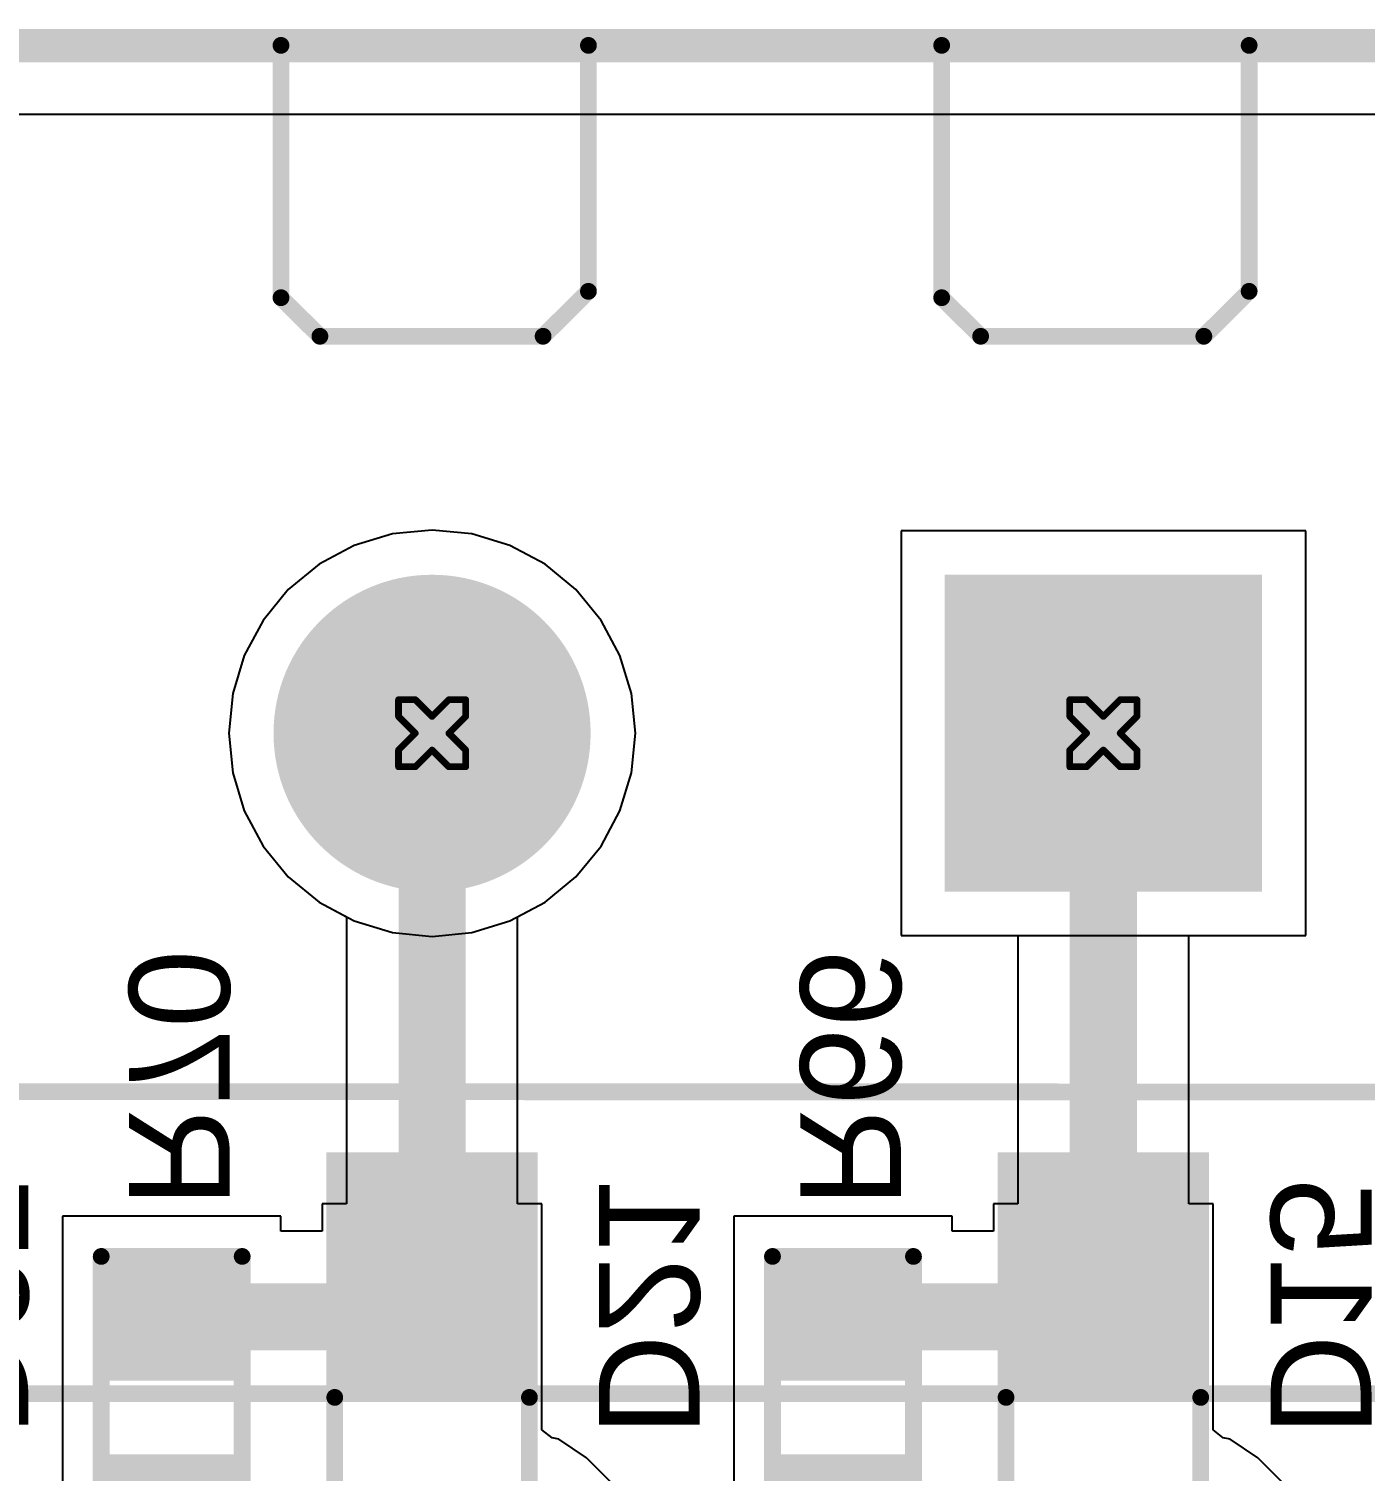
# Model space of a CAD drawing. Header units: inches. Extents: x 0 to 198, y 0 to 199.
# Drawn here: x 2.7952 to 3.1933, y 4.2995 to 4.7294 of the extents above; entities that cross this region are included whole.
import ezdxf

# ---------------------------------------------------------------- set-up
doc = ezdxf.new("R2010")
doc.units = ezdxf.units.IN
doc.header["$MEASUREMENT"] = 0
for name, color, linetype in [('Board Outline', 216, 'Continuous'), ('Bottom Layer', 5, 'Continuous'), ('Bottom Overlay', 54, 'Continuous'), ('Bottom Paste', 16, 'Continuous'), ('Bottom Solder', 6, 'Continuous'), ('Drill Drawing', 1, 'Continuous'), ('Layer 1', 16, 'Continuous'), ('Layer 2', 76, 'Continuous'), ('Multi-Layer', 9, 'Continuous'), ('Pad Holes', 156, 'Continuous'), ('Top Layer', 1, 'Continuous'), ('Top Overlay', 2, 'Continuous'), ('Top Solder', 216, 'Continuous')]:
    doc.layers.add(name, color=color, linetype=linetype)
doc.styles.add('Arial', font='', dxfattribs={"height": 0.2})
doc.styles.get('Arial').set_extended_font_data('Arial')

# ---------------------------------------------------------------- blocks, each defined once
blk = doc.blocks.new('DB128V_5_08_9P_GN_S_22')
at = {"layer": 'Bottom Layer'}
blk.add_hatch(color=5, dxfattribs=at).paths.add_polyline_path([(-0.84527, 0.04528), (-0.75472, 0.04528), (-0.75472, -0.04528), (-0.84527, -0.04528)])
h = blk.add_hatch(color=5, dxfattribs=at)
edge = h.paths.add_edge_path()
edge.add_arc((-0.6, 0), 0.04528, 0, 360)
at = {"layer": 'Bottom Solder'}
blk.add_hatch(color=6, dxfattribs=at).paths.add_polyline_path([(-0.84724, 0.04724), (-0.75275, 0.04724), (-0.75275, -0.04725), (-0.84724, -0.04725)])
h = blk.add_hatch(color=6, dxfattribs=at)
edge = h.paths.add_edge_path()
edge.add_arc((-0.6, 0), 0.04724, 0, 360)
at = {"layer": 'Layer 1'}
blk.add_hatch(color=16, dxfattribs=at).paths.add_polyline_path([(-0.84527, 0.04528), (-0.75472, 0.04528), (-0.75472, -0.04528), (-0.84527, -0.04528)])
h = blk.add_hatch(color=16, dxfattribs=at)
edge = h.paths.add_edge_path()
edge.add_arc((-0.6, 0), 0.04528, 0, 360)
at = {"layer": 'Layer 2'}
blk.add_hatch(color=76, dxfattribs=at).paths.add_polyline_path([(-0.84527, 0.04528), (-0.75472, 0.04528), (-0.75472, -0.04528), (-0.84527, -0.04528)])
h = blk.add_hatch(color=76, dxfattribs=at)
edge = h.paths.add_edge_path()
edge.add_arc((-0.6, 0), 0.04528, 0, 360)
at = {"layer": 'Multi-Layer'}
blk.add_hatch(color=9, dxfattribs=at).paths.add_polyline_path([(-0.84527, 0.04528), (-0.75472, 0.04528), (-0.75472, -0.04528), (-0.84527, -0.04528)])
h = blk.add_hatch(color=9, dxfattribs=at)
edge = h.paths.add_edge_path()
edge.add_arc((-0.6, 0), 0.04528, 0, 360)
at = {"layer": 'Pad Holes'}
h = blk.add_hatch(color=7, dxfattribs=at)
edge = h.paths.add_edge_path()
edge.add_arc((-0.8, 0), 0.02953, 0, 360)
h = blk.add_hatch(color=7, dxfattribs=at)
edge = h.paths.add_edge_path()
edge.add_arc((-0.6, 0), 0.02953, 0, 360)
at = {"layer": 'Top Layer'}
blk.add_hatch(color=1, dxfattribs=at).paths.add_polyline_path([(-0.84527, 0.04528), (-0.75472, 0.04528), (-0.75472, -0.04528), (-0.84527, -0.04528)])
h = blk.add_hatch(color=1, dxfattribs=at)
edge = h.paths.add_edge_path()
edge.add_arc((-0.6, 0), 0.04528, 0, 360)
at = {"layer": 'Top Solder'}
blk.add_hatch(color=216, dxfattribs=at).paths.add_polyline_path([(-0.84724, 0.04724), (-0.75275, 0.04724), (-0.75275, -0.04725), (-0.84724, -0.04725)])
h = blk.add_hatch(color=216, dxfattribs=at)
edge = h.paths.add_edge_path()
edge.add_arc((-0.6, 0), 0.04724, 0, 360)
at = {"layer": 'Top Overlay'}
for points in [[(0.9, 0.19685, 0.005, 0.005, 0), (-0.9, 0.19685, 0.005, 0.005, 0)], [(0.9, 0.10654, 0.005, 0.005, 0), (-0.9, 0.10691, 0.005, 0.005, 0)], [(-0.82993, -0.11831, 0.005, 0.005, 0), (-0.84343, -0.13171, 0.005, 0.005, 0)], [(-0.76343, -0.11831, 0.005, 0.005, 0), (-0.82993, -0.11831, 0.005, 0.005, 0)], [(-0.75183, -0.12981, 0.005, 0.005, 0), (-0.76343, -0.11831, 0.005, 0.005, 0)], [(-0.63308, -0.11831, 0.005, 0.005, 0), (-0.64658, -0.13171, 0.005, 0.005, 0)], [(-0.56658, -0.11831, 0.005, 0.005, 0), (-0.63308, -0.11831, 0.005, 0.005, 0)], [(-0.55498, -0.12981, 0.005, 0.005, 0), (-0.56658, -0.11831, 0.005, 0.005, 0)], [(-0.75183, -0.20502, 0.005, 0.005, 0), (-0.75183, -0.12981, 0.005, 0.005, 0)], [(-0.55498, -0.12981, 0.005, 0.005, 0), (-0.55498, -0.20501, 0.005, 0.005, 0)], [(-0.84343, -0.13171, 0.005, 0.005, 0), (-0.84343, -0.20501, 0.005, 0.005, 0)], [(-0.64658, -0.13171, 0.005, 0.005, 0), (-0.64658, -0.20501, 0.005, 0.005, 0)], [(0.9, -0.20472, 0.005, 0.005, 0), (-0.9, -0.20472, 0.005, 0.005, 0)]]:
    blk.add_lwpolyline(points, format="xyseb", dxfattribs=at)
for points in [[(-0.83118, -0.11831, 0.0025, 0.0025, 1), (-0.82868, -0.11831, 0.0025, 0.0025, 1)], [(-0.83118, -0.11831, 0.0025, 0.0025, 1), (-0.82868, -0.11831, 0.0025, 0.0025, 1)], [(-0.76468, -0.11831, 0.0025, 0.0025, 1), (-0.76218, -0.11831, 0.0025, 0.0025, 1)], [(-0.76468, -0.11831, 0.0025, 0.0025, 1), (-0.76218, -0.11831, 0.0025, 0.0025, 1)], [(-0.63433, -0.11831, 0.0025, 0.0025, 1), (-0.63183, -0.11831, 0.0025, 0.0025, 1)], [(-0.63433, -0.11831, 0.0025, 0.0025, 1), (-0.63183, -0.11831, 0.0025, 0.0025, 1)], [(-0.56783, -0.11831, 0.0025, 0.0025, 1), (-0.56533, -0.11831, 0.0025, 0.0025, 1)], [(-0.56783, -0.11831, 0.0025, 0.0025, 1), (-0.56533, -0.11831, 0.0025, 0.0025, 1)], [(-0.75308, -0.12981, 0.0025, 0.0025, 1), (-0.75058, -0.12981, 0.0025, 0.0025, 1)], [(-0.75308, -0.12981, 0.0025, 0.0025, 1), (-0.75058, -0.12981, 0.0025, 0.0025, 1)], [(-0.55623, -0.12981, 0.0025, 0.0025, 1), (-0.55373, -0.12981, 0.0025, 0.0025, 1)], [(-0.55623, -0.12981, 0.0025, 0.0025, 1), (-0.55373, -0.12981, 0.0025, 0.0025, 1)], [(-0.84468, -0.13171, 0.0025, 0.0025, 1), (-0.84218, -0.13171, 0.0025, 0.0025, 1)], [(-0.84468, -0.13171, 0.0025, 0.0025, 1), (-0.84218, -0.13171, 0.0025, 0.0025, 1)], [(-0.64783, -0.13171, 0.0025, 0.0025, 1), (-0.64533, -0.13171, 0.0025, 0.0025, 1)], [(-0.64783, -0.13171, 0.0025, 0.0025, 1), (-0.64533, -0.13171, 0.0025, 0.0025, 1)], [(-0.84468, -0.20501, 0.0025, 0.0025, 1), (-0.84218, -0.20501, 0.0025, 0.0025, 1)], [(-0.75308, -0.20502, 0.0025, 0.0025, 1), (-0.75058, -0.20502, 0.0025, 0.0025, 1)], [(-0.64783, -0.20501, 0.0025, 0.0025, 1), (-0.64533, -0.20501, 0.0025, 0.0025, 1)], [(-0.55623, -0.20501, 0.0025, 0.0025, 1), (-0.55373, -0.20501, 0.0025, 0.0025, 1)]]:
    blk.add_lwpolyline(points, format="xyseb", close=True, dxfattribs=at)
blk = doc.blocks.new('R___0603_B_121')
at = {"layer": 'Bottom Layer'}
for points in [[(-0.045, -0.0175), (-0.045, 0.0175), (-0.015, 0.0175), (-0.015, -0.0175)], [(0.015, -0.0175), (0.015, 0.0175), (0.045, 0.0175), (0.045, -0.0175)]]:
    blk.add_hatch(color=5, dxfattribs=at).paths.add_polyline_path(points)
at = {"layer": 'Bottom Paste'}
for points in [[(-0.045, -0.0175), (-0.045, 0.0175), (-0.015, 0.0175), (-0.015, -0.0175)], [(0.015, -0.0175), (0.015, 0.0175), (0.045, 0.0175), (0.045, -0.0175)]]:
    blk.add_hatch(color=16, dxfattribs=at).paths.add_polyline_path(points)
at = {"layer": 'Bottom Solder'}
for points in [[(-0.049, -0.0215), (-0.049, 0.0215), (-0.011, 0.0215), (-0.011, -0.0215)], [(0.011, -0.0215), (0.011, 0.0215), (0.049, 0.0215), (0.049, -0.0215)]]:
    blk.add_hatch(color=6, dxfattribs=at).paths.add_polyline_path(points)
at = {"layer": 'Bottom Overlay'}
for points in [[(-0.048, -0.021, 0.005, 0.005, 0), (-0.048, 0.021, 0.005, 0.005, 0)], [(0.048, 0.021, 0.005, 0.005, 0), (-0.048, 0.021, 0.005, 0.005, 0)], [(0.048, -0.021, 0.005, 0.005, 0), (0.048, 0.021, 0.005, 0.005, 0)], [(0.048, -0.021, 0.005, 0.005, 0), (-0.048, -0.021, 0.005, 0.005, 0)]]:
    blk.add_lwpolyline(points, format="xyseb", dxfattribs=at)
for points in [[(-0.04925, 0.021, 0.0025, 0.0025, 1), (-0.04675, 0.021, 0.0025, 0.0025, 1)], [(-0.04925, 0.021, 0.0025, 0.0025, 1), (-0.04675, 0.021, 0.0025, 0.0025, 1)], [(0.04675, 0.021, 0.0025, 0.0025, 1), (0.04925, 0.021, 0.0025, 0.0025, 1)], [(0.04675, 0.021, 0.0025, 0.0025, 1), (0.04925, 0.021, 0.0025, 0.0025, 1)], [(-0.04925, -0.021, 0.0025, 0.0025, 1), (-0.04675, -0.021, 0.0025, 0.0025, 1)], [(-0.04925, -0.021, 0.0025, 0.0025, 1), (-0.04675, -0.021, 0.0025, 0.0025, 1)], [(0.04675, -0.021, 0.0025, 0.0025, 1), (0.04925, -0.021, 0.0025, 0.0025, 1)], [(0.04675, -0.021, 0.0025, 0.0025, 1), (0.04925, -0.021, 0.0025, 0.0025, 1)]]:
    blk.add_lwpolyline(points, format="xyseb", close=True, dxfattribs=at)
blk = doc.blocks.new('R___0603_B_125')
at = {"layer": 'Bottom Layer'}
for points in [[(-0.045, -0.0175), (-0.045, 0.0175), (-0.015, 0.0175), (-0.015, -0.0175)], [(0.015, -0.0175), (0.015, 0.0175), (0.045, 0.0175), (0.045, -0.0175)]]:
    blk.add_hatch(color=5, dxfattribs=at).paths.add_polyline_path(points)
at = {"layer": 'Bottom Paste'}
for points in [[(-0.045, -0.0175), (-0.045, 0.0175), (-0.015, 0.0175), (-0.015, -0.0175)], [(0.015, -0.0175), (0.015, 0.0175), (0.045, 0.0175), (0.045, -0.0175)]]:
    blk.add_hatch(color=16, dxfattribs=at).paths.add_polyline_path(points)
at = {"layer": 'Bottom Solder'}
for points in [[(-0.049, -0.0215), (-0.049, 0.0215), (-0.011, 0.0215), (-0.011, -0.0215)], [(0.011, -0.0215), (0.011, 0.0215), (0.049, 0.0215), (0.049, -0.0215)]]:
    blk.add_hatch(color=6, dxfattribs=at).paths.add_polyline_path(points)
at = {"layer": 'Bottom Overlay'}
for points in [[(-0.048, -0.021, 0.005, 0.005, 0), (-0.048, 0.021, 0.005, 0.005, 0)], [(0.048, 0.021, 0.005, 0.005, 0), (-0.048, 0.021, 0.005, 0.005, 0)], [(0.048, -0.021, 0.005, 0.005, 0), (0.048, 0.021, 0.005, 0.005, 0)], [(0.048, -0.021, 0.005, 0.005, 0), (-0.048, -0.021, 0.005, 0.005, 0)]]:
    blk.add_lwpolyline(points, format="xyseb", dxfattribs=at)
for points in [[(-0.04925, 0.021, 0.0025, 0.0025, 1), (-0.04675, 0.021, 0.0025, 0.0025, 1)], [(-0.04925, 0.021, 0.0025, 0.0025, 1), (-0.04675, 0.021, 0.0025, 0.0025, 1)], [(0.04675, 0.021, 0.0025, 0.0025, 1), (0.04925, 0.021, 0.0025, 0.0025, 1)], [(0.04675, 0.021, 0.0025, 0.0025, 1), (0.04925, 0.021, 0.0025, 0.0025, 1)], [(-0.04925, -0.021, 0.0025, 0.0025, 1), (-0.04675, -0.021, 0.0025, 0.0025, 1)], [(-0.04925, -0.021, 0.0025, 0.0025, 1), (-0.04675, -0.021, 0.0025, 0.0025, 1)], [(0.04675, -0.021, 0.0025, 0.0025, 1), (0.04925, -0.021, 0.0025, 0.0025, 1)], [(0.04675, -0.021, 0.0025, 0.0025, 1), (0.04925, -0.021, 0.0025, 0.0025, 1)]]:
    blk.add_lwpolyline(points, format="xyseb", close=True, dxfattribs=at)
blk = doc.blocks.new('SOD_123_B_278')
at = {"layer": 'Bottom Layer'}
for points in [[(-0.08071, -0.01772), (-0.08071, 0.01772), (-0.04331, 0.01772), (-0.04331, -0.01772)], [(0.04331, -0.01772), (0.04331, 0.01772), (0.08071, 0.01772), (0.08071, -0.01772)]]:
    blk.add_hatch(color=5, dxfattribs=at).paths.add_polyline_path(points)
at = {"layer": 'Bottom Overlay'}
for points in [[(0.038, 0.02), (0.111, 0.02), (0.111, 0.0315), (0.038, 0.0315)], [(0.08346, -0.031), (0.111, -0.031), (0.111, 0.031), (0.08346, 0.031)], [(0.038, -0.0315), (0.111, -0.0315), (0.111, -0.02), (0.038, -0.02)]]:
    blk.add_hatch(color=54, dxfattribs=at).paths.add_polyline_path(points)
at = {"layer": 'Bottom Paste'}
for points in [[(-0.08071, -0.01772), (-0.08071, 0.01772), (-0.04331, 0.01772), (-0.04331, -0.01772)], [(0.04331, -0.01772), (0.04331, 0.01772), (0.08071, 0.01772), (0.08071, -0.01772)]]:
    blk.add_hatch(color=16, dxfattribs=at).paths.add_polyline_path(points)
at = {"layer": 'Bottom Solder'}
for points in [[(-0.08471, -0.02172), (-0.08471, 0.02172), (-0.03931, 0.02172), (-0.03931, -0.02172)], [(0.03931, -0.02172), (0.03931, 0.02172), (0.08471, 0.02172), (0.08471, -0.02172)]]:
    blk.add_hatch(color=6, dxfattribs=at).paths.add_polyline_path(points)
at = {"layer": 'Bottom Overlay'}
for points in [[(-0.054, 0.029, 0.005, 0.005, 0), (-0.054, 0.023, 0.005, 0.005, 0)], [(-0.054, 0.029, 0.005, 0.005, 0), (0.038, 0.029, 0.005, 0.005, 0)], [(-0.054, -0.023, 0.005, 0.005, 0), (-0.054, -0.029, 0.005, 0.005, 0)], [(-0.054, -0.029, 0.005, 0.005, 0), (0.038, -0.029, 0.005, 0.005, 0)]]:
    blk.add_lwpolyline(points, format="xyseb", dxfattribs=at)
for points in [[(-0.05525, 0.029, 0.0025, 0.0025, 1), (-0.05275, 0.029, 0.0025, 0.0025, 1)], [(-0.05525, 0.029, 0.0025, 0.0025, 1), (-0.05275, 0.029, 0.0025, 0.0025, 1)], [(0.03675, 0.029, 0.0025, 0.0025, 1), (0.03925, 0.029, 0.0025, 0.0025, 1)], [(-0.05525, 0.023, 0.0025, 0.0025, 1), (-0.05275, 0.023, 0.0025, 0.0025, 1)], [(-0.05525, -0.023, 0.0025, 0.0025, 1), (-0.05275, -0.023, 0.0025, 0.0025, 1)], [(-0.05525, -0.029, 0.0025, 0.0025, 1), (-0.05275, -0.029, 0.0025, 0.0025, 1)], [(-0.05525, -0.029, 0.0025, 0.0025, 1), (-0.05275, -0.029, 0.0025, 0.0025, 1)], [(0.03675, -0.029, 0.0025, 0.0025, 1), (0.03925, -0.029, 0.0025, 0.0025, 1)]]:
    blk.add_lwpolyline(points, format="xyseb", close=True, dxfattribs=at)
blk = doc.blocks.new('SOD_123_B_284')
at = {"layer": 'Bottom Layer'}
for points in [[(-0.08071, -0.01772), (-0.08071, 0.01772), (-0.04331, 0.01772), (-0.04331, -0.01772)], [(0.04331, -0.01772), (0.04331, 0.01772), (0.08071, 0.01772), (0.08071, -0.01772)]]:
    blk.add_hatch(color=5, dxfattribs=at).paths.add_polyline_path(points)
at = {"layer": 'Bottom Overlay'}
for points in [[(0.038, 0.02), (0.111, 0.02), (0.111, 0.03149), (0.038, 0.03149)], [(0.08351, -0.031), (0.11105, -0.031), (0.11105, 0.031), (0.08351, 0.031)], [(0.038, -0.0315), (0.111, -0.0315), (0.111, -0.02), (0.038, -0.02)]]:
    blk.add_hatch(color=54, dxfattribs=at).paths.add_polyline_path(points)
at = {"layer": 'Bottom Paste'}
for points in [[(-0.08071, -0.01772), (-0.08071, 0.01772), (-0.04331, 0.01772), (-0.04331, -0.01772)], [(0.04331, -0.01772), (0.04331, 0.01772), (0.08071, 0.01772), (0.08071, -0.01772)]]:
    blk.add_hatch(color=16, dxfattribs=at).paths.add_polyline_path(points)
at = {"layer": 'Bottom Solder'}
for points in [[(-0.08471, -0.02172), (-0.08471, 0.02172), (-0.03931, 0.02172), (-0.03931, -0.02172)], [(0.03931, -0.02172), (0.03931, 0.02172), (0.08471, 0.02172), (0.08471, -0.02172)]]:
    blk.add_hatch(color=6, dxfattribs=at).paths.add_polyline_path(points)
at = {"layer": 'Bottom Overlay'}
for points in [[(-0.054, 0.029, 0.005, 0.005, 0), (-0.054, 0.023, 0.005, 0.005, 0)], [(-0.054, 0.029, 0.005, 0.005, 0), (0.038, 0.029, 0.005, 0.005, 0)], [(-0.054, -0.023, 0.005, 0.005, 0), (-0.054, -0.029, 0.005, 0.005, 0)], [(-0.054, -0.029, 0.005, 0.005, 0), (0.038, -0.029, 0.005, 0.005, 0)]]:
    blk.add_lwpolyline(points, format="xyseb", dxfattribs=at)
for points in [[(-0.05525, 0.029, 0.0025, 0.0025, 1), (-0.05275, 0.029, 0.0025, 0.0025, 1)], [(-0.05525, 0.029, 0.0025, 0.0025, 1), (-0.05275, 0.029, 0.0025, 0.0025, 1)], [(0.03675, 0.029, 0.0025, 0.0025, 1), (0.03925, 0.029, 0.0025, 0.0025, 1)], [(-0.05525, 0.023, 0.0025, 0.0025, 1), (-0.05275, 0.023, 0.0025, 0.0025, 1)], [(-0.05525, -0.023, 0.0025, 0.0025, 1), (-0.05275, -0.023, 0.0025, 0.0025, 1)], [(-0.05525, -0.029, 0.0025, 0.0025, 1), (-0.05275, -0.029, 0.0025, 0.0025, 1)], [(-0.05525, -0.029, 0.0025, 0.0025, 1), (-0.05275, -0.029, 0.0025, 0.0025, 1)], [(0.03675, -0.029, 0.0025, 0.0025, 1), (0.03925, -0.029, 0.0025, 0.0025, 1)]]:
    blk.add_lwpolyline(points, format="xyseb", close=True, dxfattribs=at)

msp = doc.modelspace()

# ---------------------------------------------------------------- linework, layer by layer
at = {"layer": 'Board Outline'}
msp.add_lwpolyline([(0, 4.72441, 0.01, 0.01, 0), (6.29921, 4.72441, 0.01, 0.01, 0)], format="xyseb", dxfattribs=at)
at = {"layer": 'Bottom Layer'}
for p, q in [((0.33592, 4.70402), (5.96031, 4.70402)), ((2.90349, 4.57888), (2.89213, 4.57543)), ((2.91531, 4.58004), (2.90349, 4.57888)), ((2.92713, 4.57888), (2.91531, 4.58004)), ((2.93849, 4.57543), (2.92713, 4.57888)), ((3.17559, 4.57975), (3.05503, 4.57975)), ((3.05503, 4.57975), (3.05503, 4.4592)), ((3.17559, 4.4592), (3.17559, 4.57975)), ((2.89213, 4.57543), (2.88166, 4.56983)), ((2.94896, 4.56983), (2.93849, 4.57543)), ((2.88166, 4.56983), (2.87248, 4.5623)), ((2.95814, 4.5623), (2.94896, 4.56983)), ((2.87248, 4.5623), (2.86495, 4.55312)), ((2.96567, 4.55312), (2.95814, 4.5623)), ((2.86495, 4.55312), (2.85935, 4.54265)), ((2.97127, 4.54265), (2.96567, 4.55312)), ((2.85935, 4.54265), (2.85591, 4.53129)), ((2.97471, 4.53129), (2.97127, 4.54265)), ((2.85591, 4.53129), (2.85474, 4.51947)), ((2.97588, 4.51947), (2.97471, 4.53129)), ((2.85474, 4.51947), (2.85591, 4.50766)), ((2.97471, 4.50766), (2.97588, 4.51947)), ((2.85591, 4.50766), (2.85935, 4.4963)), ((2.97127, 4.4963), (2.97471, 4.50766)), ((2.85935, 4.4963), (2.86495, 4.48582)), ((2.96567, 4.48582), (2.97127, 4.4963)), ((2.86495, 4.48582), (2.87248, 4.47665)), ((2.95814, 4.47665), (2.96567, 4.48582)), ((2.87248, 4.47665), (2.88166, 4.46911)), ((2.94896, 4.46911), (2.95814, 4.47665)), ((2.88166, 4.46911), (2.88982, 4.46475)), ((2.9408, 4.46475), (2.94896, 4.46911)), ((2.88982, 4.46475), (2.88982, 4.37924)), ((2.9408, 4.37924), (2.9408, 4.46475)), ((3.05503, 4.4592), (3.08982, 4.4592)), ((3.08982, 4.4592), (3.08982, 4.37924)), ((3.1408, 4.37924), (3.1408, 4.4592)), ((3.1408, 4.4592), (3.17559, 4.4592)), ((2.88982, 4.37924), (2.88259, 4.37924)), ((2.88259, 4.37924), (2.88259, 4.37103)), ((2.94803, 4.37924), (2.9408, 4.37924)), ((2.94803, 4.31184), (2.94803, 4.37924)), ((3.08982, 4.37924), (3.08259, 4.37924)), ((3.08259, 4.37924), (3.08259, 4.37103)), ((3.14803, 4.37924), (3.1408, 4.37924)), ((3.14803, 4.31184), (3.14803, 4.37924)), ((2.87023, 4.37554), (2.80523, 4.37554)), ((2.80523, 4.37554), (2.80523, 4.31554)), ((2.87023, 4.37103), (2.87023, 4.37554)), ((3.07023, 4.37554), (3.00523, 4.37554)), ((3.00523, 4.37554), (3.00523, 4.31554)), ((3.07023, 4.37103), (3.07023, 4.37554)), ((2.88259, 4.37103), (2.87023, 4.37103)), ((3.08259, 4.37103), (3.07023, 4.37103)), ((2.80523, 4.31554), (2.80523, 4.25554)), ((2.95105, 4.30949), (2.94803, 4.31184)), ((3.00523, 4.31554), (3.00523, 4.25554)), ((3.15105, 4.30949), (3.14803, 4.31184)), ((2.95309, 4.30909), (2.95105, 4.30949)), ((2.96135, 4.30356), (2.95309, 4.30909)), ((3.15308, 4.30909), (3.15105, 4.30949)), ((3.16135, 4.30356), (3.15308, 4.30909)), ((2.98333, 4.28158), (2.96135, 4.30356)), ((3.18333, 4.28158), (3.16135, 4.30356))]:
    msp.add_line(p, q, dxfattribs=at)
for points in [[(2.91531, 4.34554, 0.02, 0.02, 0), (2.91531, 4.51947, 0.02, 0.02, 0)], [(3.11531, 4.34554, 0.02, 0.02, 0), (3.11531, 4.51947, 0.02, 0.02, 0)], [(2.83773, 4.34554, 0.02, 0.02, 0), (2.91531, 4.34554, 0.02, 0.02, 0)], [(3.03773, 4.34554, 0.02, 0.02, 0), (3.11531, 4.34554, 0.02, 0.02, 0)]]:
    msp.add_lwpolyline(points, format="xyseb", dxfattribs=at)
for points in [[(2.91031, 4.51947, 0.01, 0.01, 1), (2.92031, 4.51947, 0.01, 0.01, 1)], [(3.11031, 4.51947, 0.01, 0.01, 1), (3.12031, 4.51947, 0.01, 0.01, 1)], [(2.83273, 4.34554, 0.01, 0.01, 1), (2.84273, 4.34554, 0.01, 0.01, 1)], [(2.91031, 4.34554, 0.01, 0.01, 1), (2.92031, 4.34554, 0.01, 0.01, 1)], [(2.91031, 4.34554, 0.01, 0.01, 1), (2.92031, 4.34554, 0.01, 0.01, 1)], [(3.03273, 4.34554, 0.01, 0.01, 1), (3.04273, 4.34554, 0.01, 0.01, 1)], [(3.11031, 4.34554, 0.01, 0.01, 1), (3.12031, 4.34554, 0.01, 0.01, 1)], [(3.11031, 4.34554, 0.01, 0.01, 1), (3.12031, 4.34554, 0.01, 0.01, 1)]]:
    msp.add_lwpolyline(points, format="xyseb", close=True, dxfattribs=at)
at = {"layer": 'Drill Drawing'}
for points in [[(2.90531, 4.52447, 0.002, 0.002, 0), (2.90531, 4.52947, 0.002, 0.002, 0)], [(2.90531, 4.52947, 0.002, 0.002, 0), (2.91031, 4.52947, 0.002, 0.002, 0)], [(2.91031, 4.52947, 0.002, 0.002, 0), (2.91531, 4.52447, 0.002, 0.002, 0)], [(2.91531, 4.52447, 0.002, 0.002, 0), (2.92031, 4.52947, 0.002, 0.002, 0)], [(2.92031, 4.52947, 0.002, 0.002, 0), (2.92531, 4.52947, 0.002, 0.002, 0)], [(2.92531, 4.52447, 0.002, 0.002, 0), (2.92531, 4.52947, 0.002, 0.002, 0)], [(3.10531, 4.52447, 0.002, 0.002, 0), (3.10531, 4.52947, 0.002, 0.002, 0)], [(3.10531, 4.52947, 0.002, 0.002, 0), (3.11031, 4.52947, 0.002, 0.002, 0)], [(3.11031, 4.52947, 0.002, 0.002, 0), (3.11531, 4.52447, 0.002, 0.002, 0)], [(3.11531, 4.52447, 0.002, 0.002, 0), (3.12031, 4.52947, 0.002, 0.002, 0)], [(3.12031, 4.52947, 0.002, 0.002, 0), (3.12531, 4.52947, 0.002, 0.002, 0)], [(3.12531, 4.52447, 0.002, 0.002, 0), (3.12531, 4.52947, 0.002, 0.002, 0)], [(2.90531, 4.52447, 0.002, 0.002, 0), (2.91031, 4.51947, 0.002, 0.002, 0)], [(2.92031, 4.51947, 0.002, 0.002, 0), (2.92531, 4.52447, 0.002, 0.002, 0)], [(3.10531, 4.52447, 0.002, 0.002, 0), (3.11031, 4.51947, 0.002, 0.002, 0)], [(3.12031, 4.51947, 0.002, 0.002, 0), (3.12531, 4.52447, 0.002, 0.002, 0)], [(2.90531, 4.51447, 0.002, 0.002, 0), (2.91031, 4.51947, 0.002, 0.002, 0)], [(2.92031, 4.51947, 0.002, 0.002, 0), (2.92531, 4.51447, 0.002, 0.002, 0)], [(3.10531, 4.51447, 0.002, 0.002, 0), (3.11031, 4.51947, 0.002, 0.002, 0)], [(3.12031, 4.51947, 0.002, 0.002, 0), (3.12531, 4.51447, 0.002, 0.002, 0)], [(2.90531, 4.50947, 0.002, 0.002, 0), (2.90531, 4.51447, 0.002, 0.002, 0)], [(2.91031, 4.50947, 0.002, 0.002, 0), (2.91531, 4.51447, 0.002, 0.002, 0)], [(2.91531, 4.51447, 0.002, 0.002, 0), (2.92031, 4.50947, 0.002, 0.002, 0)], [(2.92531, 4.50947, 0.002, 0.002, 0), (2.92531, 4.51447, 0.002, 0.002, 0)], [(3.10531, 4.50947, 0.002, 0.002, 0), (3.10531, 4.51447, 0.002, 0.002, 0)], [(3.11031, 4.50947, 0.002, 0.002, 0), (3.11531, 4.51447, 0.002, 0.002, 0)], [(3.11531, 4.51447, 0.002, 0.002, 0), (3.12031, 4.50947, 0.002, 0.002, 0)], [(3.12531, 4.50947, 0.002, 0.002, 0), (3.12531, 4.51447, 0.002, 0.002, 0)], [(2.90531, 4.50947, 0.002, 0.002, 0), (2.91031, 4.50947, 0.002, 0.002, 0)], [(2.92031, 4.50947, 0.002, 0.002, 0), (2.92531, 4.50947, 0.002, 0.002, 0)], [(3.10531, 4.50947, 0.002, 0.002, 0), (3.11031, 4.50947, 0.002, 0.002, 0)], [(3.12031, 4.50947, 0.002, 0.002, 0), (3.12531, 4.50947, 0.002, 0.002, 0)]]:
    msp.add_lwpolyline(points, format="xyseb", dxfattribs=at)
for points in [[(2.90481, 4.52947, 0.001, 0.001, 1), (2.90581, 4.52947, 0.001, 0.001, 1)], [(2.90481, 4.52947, 0.001, 0.001, 1), (2.90581, 4.52947, 0.001, 0.001, 1)], [(2.90981, 4.52947, 0.001, 0.001, 1), (2.91081, 4.52947, 0.001, 0.001, 1)], [(2.90981, 4.52947, 0.001, 0.001, 1), (2.91081, 4.52947, 0.001, 0.001, 1)], [(2.91981, 4.52947, 0.001, 0.001, 1), (2.92081, 4.52947, 0.001, 0.001, 1)], [(2.91981, 4.52947, 0.001, 0.001, 1), (2.92081, 4.52947, 0.001, 0.001, 1)], [(2.92481, 4.52947, 0.001, 0.001, 1), (2.92581, 4.52947, 0.001, 0.001, 1)], [(2.92481, 4.52947, 0.001, 0.001, 1), (2.92581, 4.52947, 0.001, 0.001, 1)], [(3.10481, 4.52947, 0.001, 0.001, 1), (3.10581, 4.52947, 0.001, 0.001, 1)], [(3.10481, 4.52947, 0.001, 0.001, 1), (3.10581, 4.52947, 0.001, 0.001, 1)], [(3.10981, 4.52947, 0.001, 0.001, 1), (3.11081, 4.52947, 0.001, 0.001, 1)], [(3.10981, 4.52947, 0.001, 0.001, 1), (3.11081, 4.52947, 0.001, 0.001, 1)], [(3.11981, 4.52947, 0.001, 0.001, 1), (3.12081, 4.52947, 0.001, 0.001, 1)], [(3.11981, 4.52947, 0.001, 0.001, 1), (3.12081, 4.52947, 0.001, 0.001, 1)], [(3.12481, 4.52947, 0.001, 0.001, 1), (3.12581, 4.52947, 0.001, 0.001, 1)], [(3.12481, 4.52947, 0.001, 0.001, 1), (3.12581, 4.52947, 0.001, 0.001, 1)], [(2.90481, 4.52447, 0.001, 0.001, 1), (2.90581, 4.52447, 0.001, 0.001, 1)], [(2.90481, 4.52447, 0.001, 0.001, 1), (2.90581, 4.52447, 0.001, 0.001, 1)], [(2.91481, 4.52447, 0.001, 0.001, 1), (2.91581, 4.52447, 0.001, 0.001, 1)], [(2.91481, 4.52447, 0.001, 0.001, 1), (2.91581, 4.52447, 0.001, 0.001, 1)], [(2.92481, 4.52447, 0.001, 0.001, 1), (2.92581, 4.52447, 0.001, 0.001, 1)], [(2.92481, 4.52447, 0.001, 0.001, 1), (2.92581, 4.52447, 0.001, 0.001, 1)], [(3.10481, 4.52447, 0.001, 0.001, 1), (3.10581, 4.52447, 0.001, 0.001, 1)], [(3.10481, 4.52447, 0.001, 0.001, 1), (3.10581, 4.52447, 0.001, 0.001, 1)], [(3.11481, 4.52447, 0.001, 0.001, 1), (3.11581, 4.52447, 0.001, 0.001, 1)], [(3.11481, 4.52447, 0.001, 0.001, 1), (3.11581, 4.52447, 0.001, 0.001, 1)], [(3.12481, 4.52447, 0.001, 0.001, 1), (3.12581, 4.52447, 0.001, 0.001, 1)], [(3.12481, 4.52447, 0.001, 0.001, 1), (3.12581, 4.52447, 0.001, 0.001, 1)], [(2.90981, 4.51947, 0.001, 0.001, 1), (2.91081, 4.51947, 0.001, 0.001, 1)], [(2.90981, 4.51947, 0.001, 0.001, 1), (2.91081, 4.51947, 0.001, 0.001, 1)], [(2.91981, 4.51947, 0.001, 0.001, 1), (2.92081, 4.51947, 0.001, 0.001, 1)], [(2.91981, 4.51947, 0.001, 0.001, 1), (2.92081, 4.51947, 0.001, 0.001, 1)], [(3.10981, 4.51947, 0.001, 0.001, 1), (3.11081, 4.51947, 0.001, 0.001, 1)], [(3.10981, 4.51947, 0.001, 0.001, 1), (3.11081, 4.51947, 0.001, 0.001, 1)], [(3.11981, 4.51947, 0.001, 0.001, 1), (3.12081, 4.51947, 0.001, 0.001, 1)], [(3.11981, 4.51947, 0.001, 0.001, 1), (3.12081, 4.51947, 0.001, 0.001, 1)], [(2.90481, 4.51447, 0.001, 0.001, 1), (2.90581, 4.51447, 0.001, 0.001, 1)], [(2.90481, 4.51447, 0.001, 0.001, 1), (2.90581, 4.51447, 0.001, 0.001, 1)], [(2.91481, 4.51447, 0.001, 0.001, 1), (2.91581, 4.51447, 0.001, 0.001, 1)], [(2.91481, 4.51447, 0.001, 0.001, 1), (2.91581, 4.51447, 0.001, 0.001, 1)], [(2.92481, 4.51447, 0.001, 0.001, 1), (2.92581, 4.51447, 0.001, 0.001, 1)], [(2.92481, 4.51447, 0.001, 0.001, 1), (2.92581, 4.51447, 0.001, 0.001, 1)], [(3.10481, 4.51447, 0.001, 0.001, 1), (3.10581, 4.51447, 0.001, 0.001, 1)], [(3.10481, 4.51447, 0.001, 0.001, 1), (3.10581, 4.51447, 0.001, 0.001, 1)], [(3.11481, 4.51447, 0.001, 0.001, 1), (3.11581, 4.51447, 0.001, 0.001, 1)], [(3.11481, 4.51447, 0.001, 0.001, 1), (3.11581, 4.51447, 0.001, 0.001, 1)], [(3.12481, 4.51447, 0.001, 0.001, 1), (3.12581, 4.51447, 0.001, 0.001, 1)], [(3.12481, 4.51447, 0.001, 0.001, 1), (3.12581, 4.51447, 0.001, 0.001, 1)], [(2.90481, 4.50947, 0.001, 0.001, 1), (2.90581, 4.50947, 0.001, 0.001, 1)], [(2.90481, 4.50947, 0.001, 0.001, 1), (2.90581, 4.50947, 0.001, 0.001, 1)], [(2.90981, 4.50947, 0.001, 0.001, 1), (2.91081, 4.50947, 0.001, 0.001, 1)], [(2.90981, 4.50947, 0.001, 0.001, 1), (2.91081, 4.50947, 0.001, 0.001, 1)], [(2.91981, 4.50947, 0.001, 0.001, 1), (2.92081, 4.50947, 0.001, 0.001, 1)], [(2.91981, 4.50947, 0.001, 0.001, 1), (2.92081, 4.50947, 0.001, 0.001, 1)], [(2.92481, 4.50947, 0.001, 0.001, 1), (2.92581, 4.50947, 0.001, 0.001, 1)], [(2.92481, 4.50947, 0.001, 0.001, 1), (2.92581, 4.50947, 0.001, 0.001, 1)], [(3.10481, 4.50947, 0.001, 0.001, 1), (3.10581, 4.50947, 0.001, 0.001, 1)], [(3.10481, 4.50947, 0.001, 0.001, 1), (3.10581, 4.50947, 0.001, 0.001, 1)], [(3.10981, 4.50947, 0.001, 0.001, 1), (3.11081, 4.50947, 0.001, 0.001, 1)], [(3.10981, 4.50947, 0.001, 0.001, 1), (3.11081, 4.50947, 0.001, 0.001, 1)], [(3.11981, 4.50947, 0.001, 0.001, 1), (3.12081, 4.50947, 0.001, 0.001, 1)], [(3.11981, 4.50947, 0.001, 0.001, 1), (3.12081, 4.50947, 0.001, 0.001, 1)], [(3.12481, 4.50947, 0.001, 0.001, 1), (3.12581, 4.50947, 0.001, 0.001, 1)], [(3.12481, 4.50947, 0.001, 0.001, 1), (3.12581, 4.50947, 0.001, 0.001, 1)]]:
    msp.add_lwpolyline(points, format="xyseb", close=True, dxfattribs=at)
at = {"layer": 'Layer 1'}
for p, q in [((0.33592, 4.70402), (5.96031, 4.70402)), ((2.90349, 4.57888), (2.89213, 4.57543)), ((2.91531, 4.58004), (2.90349, 4.57888)), ((2.92713, 4.57888), (2.91531, 4.58004)), ((2.93849, 4.57543), (2.92713, 4.57888)), ((3.17559, 4.57975), (3.05503, 4.57975)), ((3.05503, 4.57975), (3.05503, 4.4592)), ((3.17559, 4.4592), (3.17559, 4.57975)), ((2.89213, 4.57543), (2.88166, 4.56983)), ((2.94896, 4.56983), (2.93849, 4.57543)), ((2.88166, 4.56983), (2.87248, 4.5623)), ((2.95814, 4.5623), (2.94896, 4.56983)), ((2.87248, 4.5623), (2.86495, 4.55312)), ((2.96567, 4.55312), (2.95814, 4.5623)), ((2.86495, 4.55312), (2.85935, 4.54265)), ((2.97127, 4.54265), (2.96567, 4.55312)), ((2.85935, 4.54265), (2.85591, 4.53129)), ((2.97471, 4.53129), (2.97127, 4.54265)), ((2.85591, 4.53129), (2.85474, 4.51947)), ((2.97588, 4.51947), (2.97471, 4.53129)), ((2.85474, 4.51947), (2.85591, 4.50766)), ((2.97471, 4.50766), (2.97588, 4.51947)), ((2.85591, 4.50766), (2.85935, 4.4963)), ((2.97127, 4.4963), (2.97471, 4.50766)), ((2.85935, 4.4963), (2.86495, 4.48582)), ((2.96567, 4.48582), (2.97127, 4.4963)), ((2.86495, 4.48582), (2.87248, 4.47665)), ((2.95814, 4.47665), (2.96567, 4.48582)), ((2.87248, 4.47665), (2.88166, 4.46911)), ((2.94896, 4.46911), (2.95814, 4.47665)), ((2.88166, 4.46911), (2.89213, 4.46352)), ((2.93849, 4.46352), (2.94896, 4.46911)), ((2.89213, 4.46352), (2.90349, 4.46007)), ((2.92713, 4.46007), (2.93849, 4.46352)), ((2.90349, 4.46007), (2.91531, 4.45891)), ((2.91531, 4.45891), (2.92713, 4.46007)), ((3.05503, 4.4592), (3.17559, 4.4592))]:
    msp.add_line(p, q, dxfattribs=at)
at = {"layer": 'Layer 2'}
for p, q in [((0.33592, 4.70402), (5.96031, 4.70402)), ((2.90349, 4.57888), (2.89213, 4.57543)), ((2.91531, 4.58004), (2.90349, 4.57888)), ((2.92713, 4.57888), (2.91531, 4.58004)), ((2.93849, 4.57543), (2.92713, 4.57888)), ((3.17559, 4.57975), (3.05503, 4.57975)), ((3.05503, 4.57975), (3.05503, 4.4592)), ((3.17559, 4.4592), (3.17559, 4.57975)), ((2.89213, 4.57543), (2.88166, 4.56983)), ((2.94896, 4.56983), (2.93849, 4.57543)), ((2.88166, 4.56983), (2.87248, 4.5623)), ((2.95814, 4.5623), (2.94896, 4.56983)), ((2.87248, 4.5623), (2.86495, 4.55312)), ((2.96567, 4.55312), (2.95814, 4.5623)), ((2.86495, 4.55312), (2.85935, 4.54265)), ((2.97127, 4.54265), (2.96567, 4.55312)), ((2.85935, 4.54265), (2.85591, 4.53129)), ((2.97471, 4.53129), (2.97127, 4.54265)), ((2.85591, 4.53129), (2.85474, 4.51947)), ((2.97588, 4.51947), (2.97471, 4.53129)), ((2.85474, 4.51947), (2.85591, 4.50766)), ((2.97471, 4.50766), (2.97588, 4.51947)), ((2.85591, 4.50766), (2.85935, 4.4963)), ((2.97127, 4.4963), (2.97471, 4.50766)), ((2.85935, 4.4963), (2.86495, 4.48582)), ((2.96567, 4.48582), (2.97127, 4.4963)), ((2.86495, 4.48582), (2.87248, 4.47665)), ((2.95814, 4.47665), (2.96567, 4.48582)), ((2.87248, 4.47665), (2.88166, 4.46911)), ((2.94896, 4.46911), (2.95814, 4.47665)), ((2.88166, 4.46911), (2.89213, 4.46352)), ((2.93849, 4.46352), (2.94896, 4.46911)), ((2.89213, 4.46352), (2.90349, 4.46007)), ((2.92713, 4.46007), (2.93849, 4.46352)), ((2.90349, 4.46007), (2.91531, 4.45891)), ((2.91531, 4.45891), (2.92713, 4.46007)), ((3.05503, 4.4592), (3.17559, 4.4592))]:
    msp.add_line(p, q, dxfattribs=at)
at = {"layer": 'Top Layer'}
for p, q in [((0.33592, 4.70402), (5.96031, 4.70402)), ((2.90349, 4.57888), (2.89213, 4.57543)), ((2.91531, 4.58004), (2.90349, 4.57888)), ((2.92713, 4.57888), (2.91531, 4.58004)), ((2.93849, 4.57543), (2.92713, 4.57888)), ((3.17559, 4.57975), (3.05503, 4.57975)), ((3.05503, 4.57975), (3.05503, 4.4592)), ((3.17559, 4.4592), (3.17559, 4.57975)), ((2.89213, 4.57543), (2.88166, 4.56983)), ((2.94896, 4.56983), (2.93849, 4.57543)), ((2.88166, 4.56983), (2.87248, 4.5623)), ((2.95814, 4.5623), (2.94896, 4.56983)), ((2.87248, 4.5623), (2.86495, 4.55312)), ((2.96567, 4.55312), (2.95814, 4.5623)), ((2.86495, 4.55312), (2.85935, 4.54265)), ((2.97127, 4.54265), (2.96567, 4.55312)), ((2.85935, 4.54265), (2.85591, 4.53129)), ((2.97471, 4.53129), (2.97127, 4.54265)), ((2.85591, 4.53129), (2.85474, 4.51947)), ((2.97588, 4.51947), (2.97471, 4.53129)), ((2.85474, 4.51947), (2.85591, 4.50766)), ((2.97471, 4.50766), (2.97588, 4.51947)), ((2.85591, 4.50766), (2.85935, 4.4963)), ((2.97127, 4.4963), (2.97471, 4.50766)), ((2.85935, 4.4963), (2.86495, 4.48582)), ((2.96567, 4.48582), (2.97127, 4.4963)), ((2.86495, 4.48582), (2.87248, 4.47665)), ((2.95814, 4.47665), (2.96567, 4.48582)), ((2.87248, 4.47665), (2.88166, 4.46911)), ((2.94896, 4.46911), (2.95814, 4.47665)), ((2.88166, 4.46911), (2.89213, 4.46352)), ((2.93849, 4.46352), (2.94896, 4.46911)), ((2.89213, 4.46352), (2.90349, 4.46007)), ((2.92713, 4.46007), (2.93849, 4.46352)), ((2.90349, 4.46007), (2.91531, 4.45891)), ((2.91531, 4.45891), (2.92713, 4.46007)), ((3.05503, 4.4592), (3.17559, 4.4592))]:
    msp.add_line(p, q, dxfattribs=at)

# ---------------------------------------------------------------- block references
for name, p, rotation in [('DB128V_5_08_9P_GN_S_22', (2.31531, 4.51947), 180), ('SOD_123_B_278', (2.91531, 4.28353), 90), ('SOD_123_B_284', (3.11531, 4.28353), 90), ('R___0603_B_121', (2.83773, 4.31554), 270), ('R___0603_B_125', (3.03773, 4.31554), 270)]:
    msp.add_blockref(name, p, dxfattribs=dict(rotation=rotation))

# ---------------------------------------------------------------- texts
at = {"layer": 'Bottom Overlay', "style": 'Arial', "text_generation_flag": 2}
for s, p in [('R70', (2.825, 4.37807)), ('R66', (3.025, 4.37807)), ('D27', (2.765, 4.31001)), ('D21', (2.965, 4.31001)), ('D15', (3.1652, 4.31001))]:
    msp.add_text(s, height=0.03, rotation=270, dxfattribs=at).set_placement(p)

doc.saveas('drawing.dxf')
